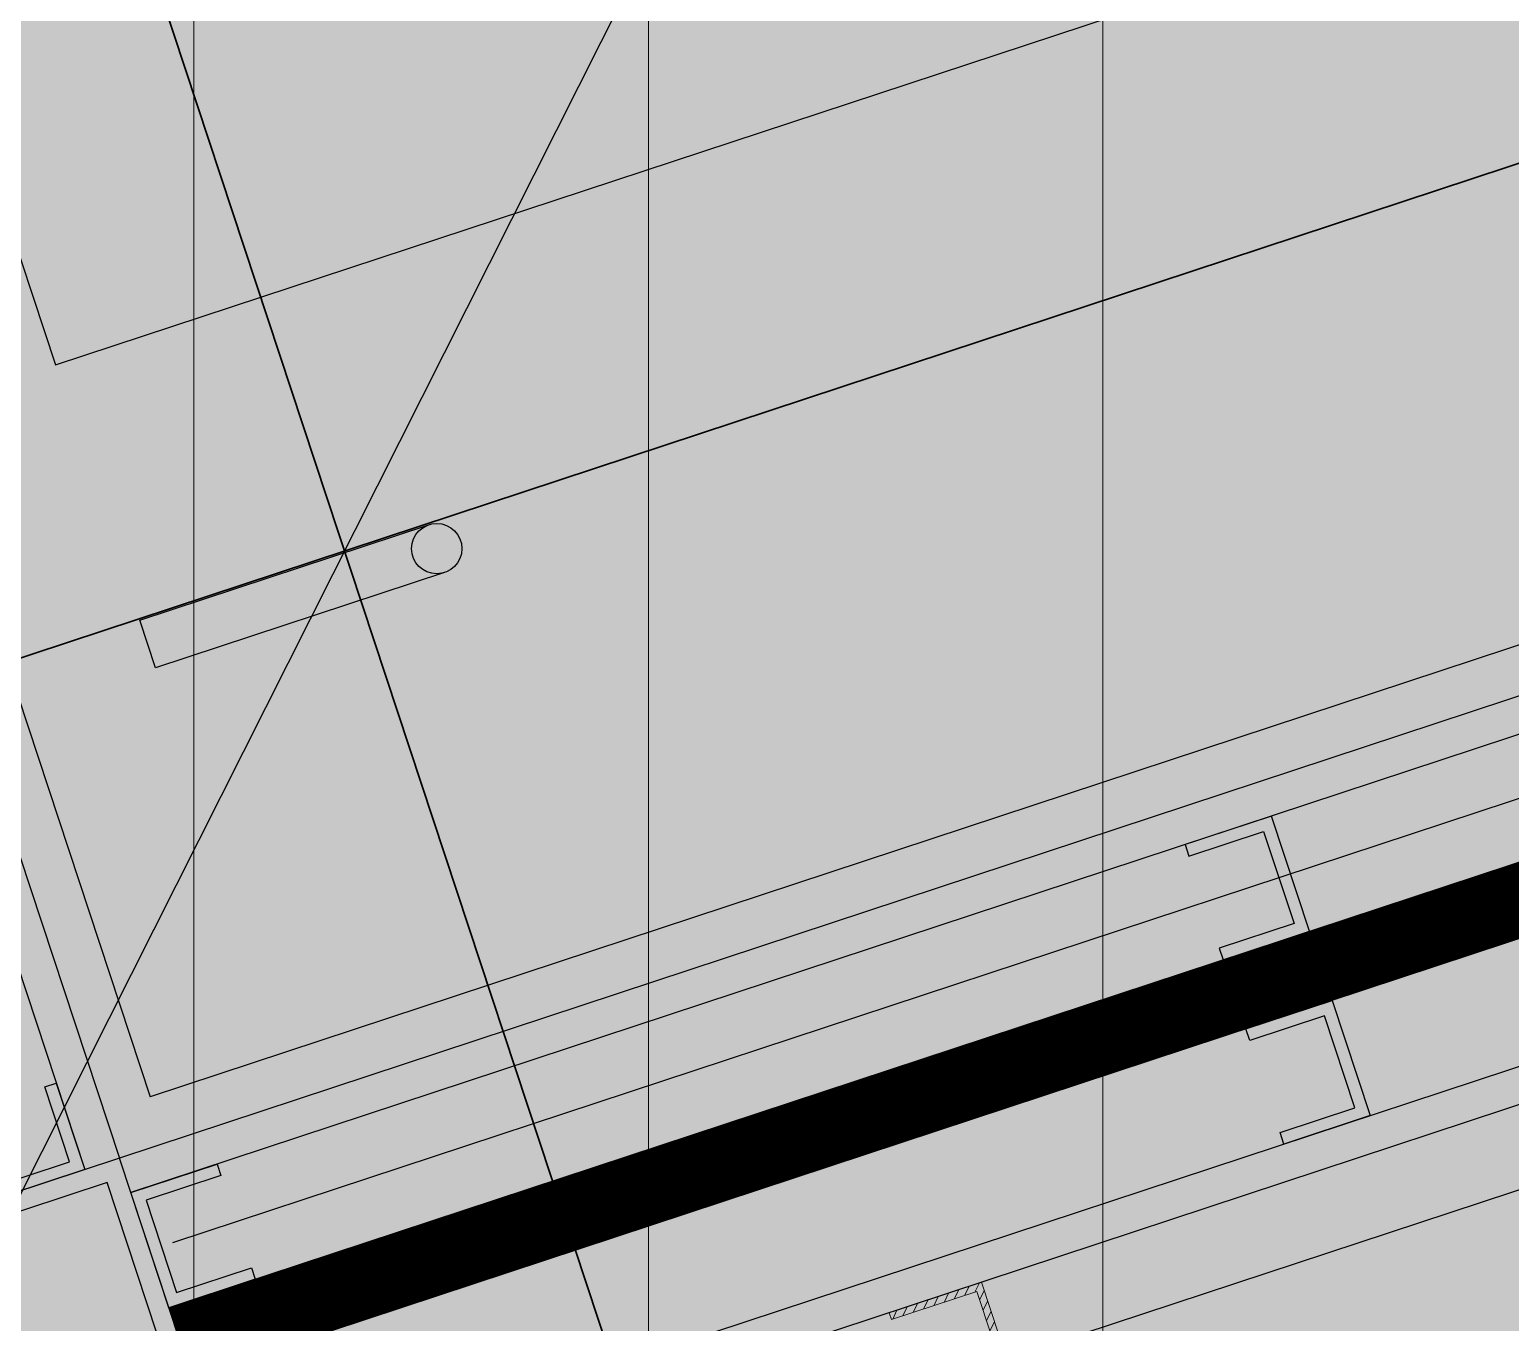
# Model space of a CAD drawing. Header units: metres. Extents: x 678805 to 1359287, y 2747329 to 5497370.
# Drawn here: x 679896.585 to 679897.196, y 2748645.817 to 2748646.35 of the extents above; entities that cross this region are included whole.
import ezdxf

# ---------------------------------------------------------------- set-up
doc = ezdxf.new("R2010")
doc.units = ezdxf.units.M
for name, color, linetype in [('00_XREF_MON_HSC_PAVEMENT', 7, 'Continuous'), ('00_XREF_TWQ_BUILDINGS', 7, 'Continuous'), ('XREF_MON_BUILDINGS$0$00-Modulos DEFINIDOS', 7, 'Continuous'), ('XREF_MON_BUILDINGS$0$00-Modulos ROOFS', 2, 'Continuous'), ('XREF_MON_BUILDINGS$0$02-L-01_Structure', 2, 'Continuous'), ('XREF_MON_BUILDINGS$0$02-L-01_Struture aux', 4, 'Continuous'), ('XREF_MON_BUILDINGS$0$02-L-Insulation', 252, 'Continuous'), ('XREF_MON_BUILDINGS$0$02-L-INT Panel', 5, 'Continuous'), ('XREF_MON_BUILDINGS$0$02_L_Furniture', 7, 'Continuous'), ('XREF_MON_BUILDINGS$0$COTAUX', 7, 'Continuous')]:
    doc.layers.add(name, color=color, linetype=linetype)
doc.layers.add('XREF_MON_BUILDINGS$0$0-WIPEOUTS', color=7, linetype='Continuous', true_color=0xffffff)
doc.layers.add('XREF_MON_BUILDINGS$0$00-AUX STRUCTURE', color=3, linetype='Continuous', plot=False)
doc.layers.add('XREF_MON_BUILDINGS$0$00_AUX', color=3, linetype='Continuous', plot=False)
doc.layers.add('XREF_MON_BUILDINGS$0$02-H-251', color=251, linetype='Continuous', lineweight=0)
doc.layers.add('XREF_MON_BUILDINGS$0$02-L-01_Structure L', color=7, linetype='Continuous', lineweight=5)
for name, color, linetype, lineweight, true_color in [('XREF_MON_BUILDINGS$0$02-KH-01 Water_Toilets', 7, 'Continuous', 30, 0x3877ff), ('XREF_MON_HSC_PAVEMENT$0$03-TR-Pavement_01_Compacted Ground', 7, 'Continuous', 5, 0x5a4f30), ('XREF_MON_HSC_PAVEMENT$0$03-TR-Pavement_06_Concrete Slab in situ', 7, 'Continuous', 9, 0xf7f7f7)]:
    doc.layers.add(name, color=color, linetype=linetype, lineweight=lineweight, true_color=true_color)
doc.layers.get('XREF_MON_BUILDINGS$0$02-KH-01 Water_Toilets').off()
doc.styles.add('XREF_MON_BUILDINGS$0$E100', font='verdana.ttf', dxfattribs={"height": 0.18})
doc.linetypes.add('XREF_MON_BUILDINGS$0$BATTING', pattern='A,0.0001,-0.1,[134,ltypeshp.shx,S=0.1,R=0,X=-0.1,Y=0],-0.2,[134,ltypeshp.shx,S=0.1,R=180,X=0.1,Y=0],-0.1', length=0.4001)
doc.dimstyles.new('XREF_MON_BUILDINGS$0$E100', dxfattribs={"dimscale": 0.03, "dimtxt": 12, "dimasz": 0.5, "dimexe": 0.1, "dimexo": 1, "dimgap": 4, "dimtad": 1, "dimzin": 0, "dimdsep": 46, "dimtxsty": 'XREF_MON_BUILDINGS$0$E100', "dimblk1": 'XREF_MON_BUILDINGS$0$LINCOT200', "dimblk2": 'XREF_MON_BUILDINGS$0$LINCOT200', "dimsah": 1, "dimcen": 0.1, "dimdle": 0.1, "dimse1": 1, "dimse2": 1, "dimclrt": 256, "dimadec": 0, "dimazin": 0, "dimtfac": 0.01538461538461539, "dimtofl": 0, "dimtmove": 0, "dimatfit": 3, "dimldrblk": 'XREF_MON_BUILDINGS$0$LINCOT200', "dimfxl": 1, "dimtolj": 1, "dimtzin": 0, "dimarcsym": 0})

# ---------------------------------------------------------------- blocks, each defined once
blk = doc.blocks.new('XREF_MON_BUILDINGS$0$LINCOT200')
for p, q in [((0, -9.999961704014428), (0, 10.00003829598555)), ((3.694822225952521e-13, 3.829598557558711e-05), (10.00000000000051, 3.829598557558711e-05))]:
    blk.add_line(p, q)
at = {"const_width": 1.875}
blk.add_lwpolyline([(3.535533801624467, -3.535495714255788), (-3.535533950636761, 3.535572157214077)], dxfattribs=at)
at = {"layer": 'XREF_MON_BUILDINGS$0$COTAUX'}
blk.add_line((0, 0), (-1.249999999999915, 0), dxfattribs=at)
blk = doc.blocks.new('*D89')
at = {"layer": 'DEFPOINTS', "color": 0, "transparency": 16777216}
for p in [(119.6986085125245, -56.82058442011476), (124.4986085132696, -56.82058442058042), (124.4986085132696, -57.2785381723661)]:
    blk.add_point(p, dxfattribs=at)
at = {"layer": 'XREF_MON_BUILDINGS$0$00_AUX', "color": 0, "lineweight": -2, "transparency": 16777216}
blk.add_line((119.7136085125246, -57.27853817236596), (124.4836085132696, -57.27853817236596), dxfattribs=at)
at = {"layer": 'XREF_MON_BUILDINGS$0$00_AUX', "color": 0, "lineweight": -2, "transparency": 16777216, "xscale": 0.015, "yscale": 0.015, "zscale": 0.015, "rotation": 180}
blk.add_blockref('XREF_MON_BUILDINGS$0$LINCOT200', (119.6986085125246, -57.27853817236596), dxfattribs=at)
at = {"layer": 'XREF_MON_BUILDINGS$0$00_AUX', "color": 0, "lineweight": -2, "transparency": 16777216, "xscale": 0.015, "yscale": 0.015, "zscale": 0.015}
blk.add_blockref('XREF_MON_BUILDINGS$0$LINCOT200', (124.4986085132696, -57.27853817236596), dxfattribs=at)
at = {"layer": 'XREF_MON_BUILDINGS$0$00_AUX', "transparency": 16777216, "insert": (122.0986085128971, -57.06442803133171), "char_height": 0.18, "attachment_point": 5, "style": 'XREF_MON_BUILDINGS$0$E100'}
blk.add_mtext('\\A1;4.80', dxfattribs=at)
blk = doc.blocks.new('*D90')
at = {"layer": 'DEFPOINTS', "color": 0, "transparency": 16777216}
for p in [(119.6986085125246, -56.82058442011478), (120.1565622668715, -56.82058442011478), (119.6986085111276, -61.62058442039418)]:
    blk.add_point(p, dxfattribs=at)
at = {"layer": 'XREF_MON_BUILDINGS$0$00_AUX', "color": 0, "lineweight": -2, "transparency": 16777216}
blk.add_line((120.1565622668715, -61.60558442039406), (120.1565622668715, -56.83558442011466), dxfattribs=at)
at = {"layer": 'XREF_MON_BUILDINGS$0$00_AUX', "color": 0, "lineweight": -2, "transparency": 16777216, "xscale": 0.015, "yscale": 0.015, "zscale": 0.015}
for p, rotation in [((120.1565622668715, -56.82058442011466), 90.00000000000006), ((120.1565622668715, -61.62058442039406), 270.0000000000001)]:
    blk.add_blockref('XREF_MON_BUILDINGS$0$LINCOT200', p, dxfattribs=dict(at, rotation=rotation))
at = {"layer": 'XREF_MON_BUILDINGS$0$00_AUX', "transparency": 16777216, "insert": (119.9424521258373, -59.22058442025437), "char_height": 0.18, "attachment_point": 5, "rotation": 90.00000000000006, "style": 'XREF_MON_BUILDINGS$0$E100'}
blk.add_mtext('\\A1;4.80', dxfattribs=at)
blk = doc.blocks.new('XREF_MON_BUILDINGS$0$PILAR STRUCTURE')
at = {"layer": 'XREF_MON_BUILDINGS$0$02-L-01_Structure', "linetype": 'Continuous'}
h = blk.add_hatch(dxfattribs=at)
h.set_pattern_fill('ANGLE', color=252)
h.set_pattern_definition([(0, (-144.6596111481284, 18.56842418532225), (0, 6.985), [5.08, -1.905]), (90, (-144.6596111481284, 18.56842418532225), (-6.985, 4.277078946022131e-16), [5.08, -1.905])])
h.paths.add_polyline_path([(-0.0800000000000125, -0.08000000000000185), (0.07999999999998408, -0.08000000000000185), (0.07999999999998408, 0.0799999999999983), (-0.0800000000000125, 0.0799999999999983)])
h.paths.add_polyline_path([(-0.07200000000000273, -0.07200000000000273), (0.0719999999999743, -0.07200000000000273), (0.0719999999999743, 0.07199999999999918), (-0.07200000000000273, 0.07199999999999918)], flags=16)
h = blk.add_hatch(color=252, dxfattribs=at)
h.dxf.hatch_style = 1
h.paths.add_polyline_path([(-0.07200000000000273, -0.07200000000000273), (0.0719999999999743, -0.07200000000000273), (0.0719999999999743, 0.07199999999999918), (-0.07200000000000273, 0.07199999999999918)], flags=16)
h.paths.add_polyline_path([(-0.0800000000000125, -0.08000000000000185), (0.07999999999998408, -0.08000000000000185), (0.07999999999998408, 0.0799999999999983), (-0.0800000000000125, 0.0799999999999983)])
for points in [[(-0.0800000000000125, -0.08000000000000185), (0.07999999999998408, -0.08000000000000185), (0.07999999999998408, 0.0799999999999983), (-0.0800000000000125, 0.0799999999999983)], [(-0.07200000000000273, -0.07200000000000273), (0.0719999999999743, -0.07200000000000273), (0.0719999999999743, 0.07199999999999918), (-0.07200000000000273, 0.07199999999999918)]]:
    blk.add_lwpolyline(points, close=True, dxfattribs=at)
blk = doc.blocks.new('XREF_MON_BUILDINGS$0$ULMA_Escuadra40x80_Seccion')
at = {"layer": 'XREF_MON_BUILDINGS$0$02-H-251', "ltscale": 125}
h = blk.add_hatch(dxfattribs=at)
h.set_pattern_fill('ANSI31', color=256, scale=0.001, angle=360, style=0)
h.set_pattern_definition([(45, (0, 0), (-0.002245064030267288, 0.002245064030267289), [])])
h.paths.add_polyline_path([(0, 0.0799999999994725), (0.002999999989697244, 0.0799999999994725), (0.002999999989697244, 0.002999999999701686), (0.03999999999359716, 0.002999999999701686), (0.03999999999359716, 0), (0, 0)])
at = {"layer": 'XREF_MON_BUILDINGS$0$02-L-01_Structure L', "linetype": 'Continuous'}
blk.add_lwpolyline([(0, 0.0799999999994725), (0.002999999989697244, 0.0799999999994725), (0.002999999989697244, 0.002999999999701686), (0.03999999999359716, 0.002999999999701686), (0.03999999999359716, 0), (0, 0)], close=True, dxfattribs=at)
blk = doc.blocks.new('XREF_MON_BUILDINGS$0$A$C61F93961')
at = {"linetype": 'Continuous'}
for p, q in [((0.4752046160564316, -0.4942250006025115), (0.4752046160564316, -0.3687753839275492)), ((0.4752046160564316, -0.3687753839275492), (0.4959572066920679, -0.3687753839275492)), ((0.4959572066920679, -0.3687753839275492), (0.4959572066920679, -0.4942250006025115))]:
    blk.add_line(p, q, dxfattribs=at)
blk.add_circle((0.4855809113742489, -0.4942250006025115), 0.01037629531781795, dxfattribs=at)
at = {"layer": 'XREF_MON_BUILDINGS$0$00-AUX STRUCTURE', "linetype": 'Continuous', "const_width": 0.03}
blk.add_lwpolyline([(0.2080081843882766, -0.2912633740200228), (0.2080081843882766, -4.53126337401939)], dxfattribs=at)
at = {"layer": 'XREF_MON_BUILDINGS$0$02-L-01_Struture aux', "linetype": 'Continuous'}
for p, q in [((0.1930081843851497, -4.531263374028161), (0.1930081843851497, -0.2912633740281692)), ((0.2230081843845539, -4.531263374028161), (0.2230081843845539, -0.2912633740281692))]:
    blk.add_line(p, q, dxfattribs=at)
for points in [[(0.3254743416793033, -0.276263374012844), (0.2880081843882252, -0.2762633740191092), (0.2880081843883247, -0.2262633740190978), (0.3254743416794028, -0.226263374019199), (0.3254743416793922, -0.2312633740191945), (0.2930081843883379, -0.2312633740191039), (0.2930081843882597, -0.2712633740182717), (0.325474341686931, -0.2712633740128485), (0.3254743416869204, -0.276263374012844)], [(0.22300818439723, -0.3287295313107848), (0.223008184390892, -0.2912633740197066), (0.2730081843909034, -0.2912633740197066), (0.2730081843908749, -0.3287295313107848), (0.2680081843908795, -0.3287295313107848), (0.2680081843909079, -0.2962633740197305), (0.2280081843917401, -0.2962633740197305), (0.2280081843972255, -0.3287295313184018), (0.22300818439723, -0.3287295313184018)], [(0.1930081843724736, -0.748797216748244), (0.1930081843788116, -0.7862633740393221), (0.1430081843788003, -0.7862633740393221), (0.1430081843788287, -0.748797216748244), (0.1480081843788241, -0.748797216748244), (0.1480081843787957, -0.7812633740392982), (0.1880081843779635, -0.7812633740392982), (0.1880081843724781, -0.7487972167406269), (0.1930081843724736, -0.7487972167406269)], [(0.22300818439723, -0.748797216748244), (0.223008184390892, -0.7862633740393221), (0.2730081843909034, -0.7862633740393221), (0.2730081843908749, -0.748797216748244), (0.2680081843908795, -0.748797216748244), (0.2680081843909079, -0.7812633740392982), (0.2280081843917401, -0.7812633740392982), (0.2280081843972255, -0.7487972167406269), (0.22300818439723, -0.7487972167406269)]]:
    blk.add_lwpolyline(points, dxfattribs=at)
at = {"layer": 'XREF_MON_BUILDINGS$0$02-L-Insulation', "linetype": 'XREF_MON_BUILDINGS$0$BATTING', "ltscale": 0.08}
blk.add_line((0.09464155063562885, -4.734007926694393), (0.09464155063562885, -0.09789674026681006), dxfattribs=at)
at = {"layer": 'XREF_MON_BUILDINGS$0$02-L-Insulation', "linetype": 'XREF_MON_BUILDINGS$0$BATTING', "ltscale": 0.04}
blk.add_line((0.2480081843912103, -0.301263374019122), (0.2480081843912103, -4.531263374019074), dxfattribs=at)
at = {"layer": 'XREF_MON_BUILDINGS$0$02-L-INT Panel', "linetype": 'Continuous'}
for p, q in [((0.1280081843869425, -4.691263374021735), (0.1280081843882783, -0.131263374017685)), ((4.528008184391858, -0.2762633740256675), (0.2880081843882749, -0.2762633740215676)), ((0.1280081843848393, -4.531263374019706), (0.1280081843851519, -0.2912633740197066)), ((0.1430081843851383, -4.531263374019706), (0.1430081843851383, -0.2912633740197066)), ((0.2730081843870096, -4.531263374019706), (0.2730081843870096, -0.2912633740197066)), ((4.528008184391858, -0.2912633740238064), (0.2880081843851485, -0.2912633740197066)), ((0.2880081843851485, -4.531263374019706), (0.2880081843851485, -0.2912633740197066)), ((4.508008184391862, -0.3112633740237882), (0.3080081843851481, -0.3112633740197257)), ((0.3080081843851481, -4.511263374019726), (0.3080081843851481, -0.3112633740197257))]:
    blk.add_line(p, q, dxfattribs=at)
at = {"layer": 'XREF_MON_BUILDINGS$0$02_L_Furniture'}
blk.add_lwpolyline([(0.6067302916736947, -0.3687753839275493), (0.6067302916736945, -0.9687753839275436), (1.056730291673694, -0.9687753839275436), (1.056730291673694, -0.3687753839275493)], close=True, dxfattribs=at)
at = {"layer": 'XREF_MON_BUILDINGS$0$02-L-01_Structure', "linetype": 'Continuous'}
blk.add_blockref('XREF_MON_BUILDINGS$0$PILAR STRUCTURE', (0.2080081843882908, -0.2112633740200209), dxfattribs=at)
at = {"layer": 'XREF_MON_BUILDINGS$0$02-L-01_Struture aux', "rotation": 89.99999999999999}
blk.add_blockref('XREF_MON_BUILDINGS$0$ULMA_Escuadra40x80_Seccion', (0.1279581843888344, -0.6125617587681802), dxfattribs=at)
blk = doc.blocks.new('XREF_MON_HSC_PAVEMENT')
at = {"layer": 'XREF_MON_HSC_PAVEMENT$0$03-TR-Pavement_01_Compacted Ground', "linetype": 'Continuous'}
h = blk.add_hatch(dxfattribs=at)
h.set_pattern_fill('ANSI31', color=256, scale=0.059, angle=45)
h.set_pattern_definition([(90, (652974.1167151183, 2717198.732228751), (-0.187325, 0), [])])
h.paths.add_polyline_path([(679901.3286003172, 2748646.073674789), (679896.4362206, 2748645.519857257), (679891.9899451599, 2748654.202373384), (679897.9907274209, 2748656.183535898)], flags=17)
at = {"layer": 'XREF_MON_HSC_PAVEMENT$0$03-TR-Pavement_06_Concrete Slab in situ', "linetype": 'Continuous'}
h = blk.add_hatch(color=256, dxfattribs=at)
h.dxf.hatch_style = 1
h.paths.add_polyline_path([(679897.9907274209, 2748656.183535898), (679891.9899451599, 2748654.202373384), (679895.5772904027, 2748643.336934777), (679901.3286003172, 2748646.073674789)])
blk = doc.blocks.new('XREF_MON_BUILDINGS$0$modulo kiosco')
at = {"layer": 'XREF_MON_BUILDINGS$0$0-WIPEOUTS', "true_color": 0xfcfcfc}
h = blk.add_hatch(color=7, dxfattribs=at)
h.dxf.hatch_style = 1
h.paths.add_polyline_path([(119.6986085139215, -61.62058441969566), (119.6986085125245, -56.82058442011476), (124.4986085132696, -56.82058442058042), (124.4986085123383, -61.62058442132547)])
at = {"layer": 'XREF_MON_BUILDINGS$0$00-Modulos ROOFS'}
blk.add_line((119.6986085125245, -56.82058442011476), (124.4986085118726, -61.62058442248963), dxfattribs=at)
at = {"layer": 'XREF_MON_BUILDINGS$0$00_AUX', "color": 253}
dim = blk.add_linear_dim(base=(120.1565622668715, -56.82058442011478), p1=(119.6986085111275, -61.62058442039415), p2=(119.6986085125245, -56.82058442011476), angle=90, dimstyle='XREF_MON_BUILDINGS$0$E100', dxfattribs=at)
dim.commit()
dim.dimension.update_dxf_attribs({"geometry": '*D90', "text_midpoint": (119.9424521258372, -59.2205844202545)})
dim = blk.add_linear_dim(base=(124.4986085132696, -57.2785381723661), p1=(119.6986085125245, -56.82058442011476), p2=(124.4986085132696, -56.82058442058042), dimstyle='XREF_MON_BUILDINGS$0$E100', dxfattribs=at)
dim.commit()
dim.dimension.update_dxf_attribs({"geometry": '*D89', "text_midpoint": (122.098608512897, -57.06442803133184)})
blk = doc.blocks.new('XREF_MON_BUILDINGS')
at = {"layer": 'XREF_MON_BUILDINGS$0$02-KH-01 Water_Toilets', "linetype": 'Continuous', "rotation": 108.2706825756396}
blk.add_blockref('XREF_MON_BUILDINGS$0$modulo kiosco', (679879.9942654095, 2748514.078854871), dxfattribs=at)
at = {"layer": 'XREF_MON_BUILDINGS$0$00-Modulos DEFINIDOS', "rotation": 108.2706826400016}
blk.add_blockref('XREF_MON_BUILDINGS$0$A$C61F93961', (679896.4361926252, 2748645.51994199), dxfattribs=at)

msp = doc.modelspace()

# ---------------------------------------------------------------- block references
at = {"layer": '00_XREF_MON_HSC_PAVEMENT'}
msp.add_blockref('XREF_MON_HSC_PAVEMENT', (0, 0), dxfattribs=at)

# ---------------------------------------------------------------- next in the draw order: block references
at = {"layer": '00_XREF_TWQ_BUILDINGS'}
msp.add_blockref('XREF_MON_BUILDINGS', (0, 0), dxfattribs=at)

# ---------------------------------------------------------------- next in the draw order: block references
msp.add_blockref('XREF_MON_BUILDINGS', (0, 0))

doc.saveas('drawing.dxf')
